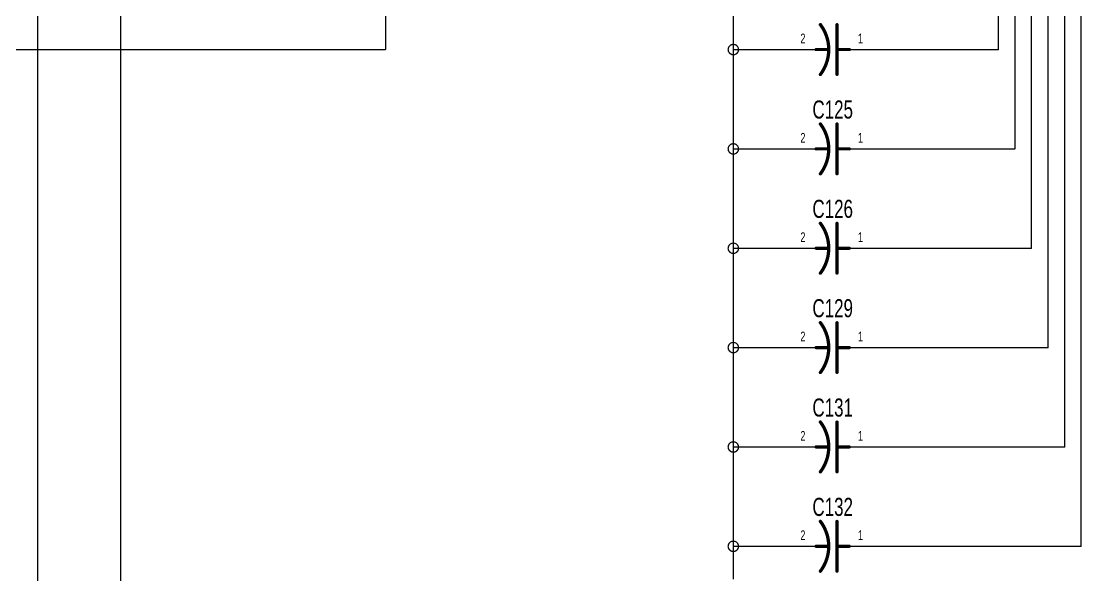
# Model space of a CAD drawing. Extents: x 0 to 23.8, y -0.1 to 21.2.
# Drawn here: x 6.6 to 9.802, y 10.77 to 12.445 of the extents above; entities that cross this region are included whole.
import ezdxf
from ezdxf.enums import TextEntityAlignment as Align

# ---------------------------------------------------------------- set-up
doc = ezdxf.new("R2010")
doc.units = 0
for name, color, linetype in [('Element', 253, 'CONTINUOUS'), ('Net', 50, 'CONTINUOUS'), ('Pin', 50, 'CONTINUOUS')]:
    doc.layers.add(name, color=color, linetype=linetype)

msp = doc.modelspace()

# ---------------------------------------------------------------- linework, layer by layer
at = {"layer": 'Element', "linetype": 'CONTINUOUS'}
for points, const_width in [([(9.0128, 12.2838), (9.0175, 12.2904), (9.0217, 12.2973), (9.0255, 12.3045), (9.0287, 12.3118), (9.0315, 12.3194), (9.0339, 12.3271), (9.0357, 12.335), (9.037, 12.343), (9.0377, 12.351), (9.038, 12.3591), (9.0377, 12.3671), (9.037, 12.3752), (9.0357, 12.3831), (9.0339, 12.391), (9.0315, 12.3987), (9.0287, 12.4063), (9.0254, 12.4137), (9.0217, 12.4208), (9.0175, 12.4277), (9.0128, 12.4343)], 0.01), ([(9.063, 12.4341), (9.063, 12.2841)], 0.0098), ([(9.038, 12.3591), (9, 12.3591)], 0.0098), ([(9.1, 12.3591), (9.063, 12.3591)], 0.0098), ([(9.0128, 11.9838), (9.0175, 11.9904), (9.0217, 11.9973), (9.0255, 12.0045), (9.0287, 12.0118), (9.0315, 12.0194), (9.0339, 12.0271), (9.0357, 12.035), (9.037, 12.043), (9.0377, 12.051), (9.038, 12.0591), (9.0377, 12.0671), (9.037, 12.0752), (9.0357, 12.0831), (9.0339, 12.091), (9.0315, 12.0987), (9.0287, 12.1063), (9.0254, 12.1137), (9.0217, 12.1208), (9.0175, 12.1277), (9.0128, 12.1343)], 0.01), ([(9.063, 12.1341), (9.063, 11.9841)], 0.0098), ([(9.038, 12.0591), (9, 12.0591)], 0.0098), ([(9.1, 12.0591), (9.063, 12.0591)], 0.0098), ([(9.0128, 11.6838), (9.0175, 11.6904), (9.0217, 11.6973), (9.0255, 11.7045), (9.0287, 11.7118), (9.0315, 11.7194), (9.0339, 11.7271), (9.0357, 11.735), (9.037, 11.743), (9.0377, 11.751), (9.038, 11.7591), (9.0377, 11.7671), (9.037, 11.7752), (9.0357, 11.7831), (9.0339, 11.791), (9.0315, 11.7987), (9.0287, 11.8063), (9.0254, 11.8137), (9.0217, 11.8208), (9.0175, 11.8277), (9.0128, 11.8343)], 0.01), ([(9.063, 11.8341), (9.063, 11.6841)], 0.0098), ([(9.038, 11.7591), (9, 11.7591)], 0.0098), ([(9.1, 11.7591), (9.063, 11.7591)], 0.0098), ([(9.0128, 11.3838), (9.0175, 11.3904), (9.0217, 11.3973), (9.0255, 11.4045), (9.0287, 11.4118), (9.0315, 11.4194), (9.0339, 11.4271), (9.0357, 11.435), (9.037, 11.443), (9.0377, 11.451), (9.038, 11.4591), (9.0377, 11.4671), (9.037, 11.4752), (9.0357, 11.4831), (9.0339, 11.491), (9.0315, 11.4987), (9.0287, 11.5063), (9.0254, 11.5137), (9.0217, 11.5208), (9.0175, 11.5277), (9.0128, 11.5343)], 0.01), ([(9.063, 11.5341), (9.063, 11.3841)], 0.0098), ([(9.038, 11.4591), (9, 11.4591)], 0.0098), ([(9.1, 11.4591), (9.063, 11.4591)], 0.0098), ([(9.0128, 11.0838), (9.0175, 11.0904), (9.0217, 11.0973), (9.0255, 11.1045), (9.0287, 11.1118), (9.0315, 11.1194), (9.0339, 11.1271), (9.0357, 11.135), (9.037, 11.143), (9.0377, 11.151), (9.038, 11.1591), (9.0377, 11.1671), (9.037, 11.1752), (9.0357, 11.1831), (9.0339, 11.191), (9.0315, 11.1987), (9.0287, 11.2063), (9.0254, 11.2137), (9.0217, 11.2208), (9.0175, 11.2277), (9.0128, 11.2343)], 0.01), ([(9.063, 11.2341), (9.063, 11.0841)], 0.0098), ([(9.038, 11.1591), (9, 11.1591)], 0.0098), ([(9.1, 11.1591), (9.063, 11.1591)], 0.0098), ([(9.0128, 10.7838), (9.0175, 10.7904), (9.0217, 10.7973), (9.0255, 10.8045), (9.0287, 10.8118), (9.0315, 10.8194), (9.0339, 10.8271), (9.0357, 10.835), (9.037, 10.843), (9.0377, 10.851), (9.038, 10.8591), (9.0377, 10.8671), (9.037, 10.8752), (9.0357, 10.8831), (9.0339, 10.891), (9.0315, 10.8987), (9.0287, 10.9063), (9.0254, 10.9137), (9.0217, 10.9208), (9.0175, 10.9277), (9.0128, 10.9343)], 0.01), ([(9.063, 10.9341), (9.063, 10.7841)], 0.0098), ([(9.038, 10.8591), (9, 10.8591)], 0.0098), ([(9.1, 10.8591), (9.063, 10.8591)], 0.0098)]:
    msp.add_lwpolyline(points, dxfattribs=dict(at, const_width=const_width))
for points, const_width in [([(9.0103, 12.4343, 1), (9.0153, 12.4343, 1), (9.0103, 12.4343, 1)], 0.005), ([(9.0605, 12.4341, 1), (9.0655, 12.4341, 1), (9.0605, 12.4341, 1)], 0.0049), ([(8.9975, 12.3591, 1), (9.0025, 12.3591, 1), (8.9975, 12.3591, 1)], 0.0049), ([(9.0355, 12.3591, 1), (9.0405, 12.3591, 1), (9.0355, 12.3591, 1)], 0.0049), ([(9.0605, 12.3591, 1), (9.0655, 12.3591, 1), (9.0605, 12.3591, 1)], 0.0049), ([(9.0975, 12.3591, 1), (9.1025, 12.3591, 1), (9.0975, 12.3591, 1)], 0.0049), ([(9.0103, 12.2838, 1), (9.0153, 12.2838, 1), (9.0103, 12.2838, 1)], 0.005), ([(9.0605, 12.2841, 1), (9.0655, 12.2841, 1), (9.0605, 12.2841, 1)], 0.0049), ([(9.0103, 12.1343, 1), (9.0153, 12.1343, 1), (9.0103, 12.1343, 1)], 0.005), ([(9.0605, 12.1341, 1), (9.0655, 12.1341, 1), (9.0605, 12.1341, 1)], 0.0049), ([(8.9975, 12.0591, 1), (9.0025, 12.0591, 1), (8.9975, 12.0591, 1)], 0.0049), ([(9.0355, 12.0591, 1), (9.0405, 12.0591, 1), (9.0355, 12.0591, 1)], 0.0049), ([(9.0605, 12.0591, 1), (9.0655, 12.0591, 1), (9.0605, 12.0591, 1)], 0.0049), ([(9.0975, 12.0591, 1), (9.1025, 12.0591, 1), (9.0975, 12.0591, 1)], 0.0049), ([(9.0103, 11.9838, 1), (9.0153, 11.9838, 1), (9.0103, 11.9838, 1)], 0.005), ([(9.0605, 11.9841, 1), (9.0655, 11.9841, 1), (9.0605, 11.9841, 1)], 0.0049), ([(9.0103, 11.8343, 1), (9.0153, 11.8343, 1), (9.0103, 11.8343, 1)], 0.005), ([(9.0605, 11.8341, 1), (9.0655, 11.8341, 1), (9.0605, 11.8341, 1)], 0.0049), ([(8.9975, 11.7591, 1), (9.0025, 11.7591, 1), (8.9975, 11.7591, 1)], 0.0049), ([(9.0355, 11.7591, 1), (9.0405, 11.7591, 1), (9.0355, 11.7591, 1)], 0.0049), ([(9.0605, 11.7591, 1), (9.0655, 11.7591, 1), (9.0605, 11.7591, 1)], 0.0049), ([(9.0975, 11.7591, 1), (9.1025, 11.7591, 1), (9.0975, 11.7591, 1)], 0.0049), ([(9.0103, 11.6838, 1), (9.0153, 11.6838, 1), (9.0103, 11.6838, 1)], 0.005), ([(9.0605, 11.6841, 1), (9.0655, 11.6841, 1), (9.0605, 11.6841, 1)], 0.0049), ([(9.0103, 11.5343, 1), (9.0153, 11.5343, 1), (9.0103, 11.5343, 1)], 0.005), ([(9.0605, 11.5341, 1), (9.0655, 11.5341, 1), (9.0605, 11.5341, 1)], 0.0049), ([(8.9975, 11.4591, 1), (9.0025, 11.4591, 1), (8.9975, 11.4591, 1)], 0.0049), ([(9.0355, 11.4591, 1), (9.0405, 11.4591, 1), (9.0355, 11.4591, 1)], 0.0049), ([(9.0605, 11.4591, 1), (9.0655, 11.4591, 1), (9.0605, 11.4591, 1)], 0.0049), ([(9.0975, 11.4591, 1), (9.1025, 11.4591, 1), (9.0975, 11.4591, 1)], 0.0049), ([(9.0103, 11.3838, 1), (9.0153, 11.3838, 1), (9.0103, 11.3838, 1)], 0.005), ([(9.0605, 11.3841, 1), (9.0655, 11.3841, 1), (9.0605, 11.3841, 1)], 0.0049), ([(9.0103, 11.2343, 1), (9.0153, 11.2343, 1), (9.0103, 11.2343, 1)], 0.005), ([(9.0605, 11.2341, 1), (9.0655, 11.2341, 1), (9.0605, 11.2341, 1)], 0.0049), ([(8.9975, 11.1591, 1), (9.0025, 11.1591, 1), (8.9975, 11.1591, 1)], 0.0049), ([(9.0355, 11.1591, 1), (9.0405, 11.1591, 1), (9.0355, 11.1591, 1)], 0.0049), ([(9.0605, 11.1591, 1), (9.0655, 11.1591, 1), (9.0605, 11.1591, 1)], 0.0049), ([(9.0975, 11.1591, 1), (9.1025, 11.1591, 1), (9.0975, 11.1591, 1)], 0.0049), ([(9.0103, 11.0838, 1), (9.0153, 11.0838, 1), (9.0103, 11.0838, 1)], 0.005), ([(9.0605, 11.0841, 1), (9.0655, 11.0841, 1), (9.0605, 11.0841, 1)], 0.0049), ([(9.0103, 10.9343, 1), (9.0153, 10.9343, 1), (9.0103, 10.9343, 1)], 0.005), ([(9.0605, 10.9341, 1), (9.0655, 10.9341, 1), (9.0605, 10.9341, 1)], 0.0049), ([(8.9975, 10.8591, 1), (9.0025, 10.8591, 1), (8.9975, 10.8591, 1)], 0.0049), ([(9.0355, 10.8591, 1), (9.0405, 10.8591, 1), (9.0355, 10.8591, 1)], 0.0049), ([(9.0605, 10.8591, 1), (9.0655, 10.8591, 1), (9.0605, 10.8591, 1)], 0.0049), ([(9.0975, 10.8591, 1), (9.1025, 10.8591, 1), (9.0975, 10.8591, 1)], 0.0049), ([(9.0103, 10.7838, 1), (9.0153, 10.7838, 1), (9.0103, 10.7838, 1)], 0.005), ([(9.0605, 10.7841, 1), (9.0655, 10.7841, 1), (9.0605, 10.7841, 1)], 0.0049)]:
    msp.add_lwpolyline(points, format="xyb", dxfattribs=dict(at, const_width=const_width))
at = {"layer": 'Net', "linetype": 'CONTINUOUS', "const_width": 0.0039}
for points in [[(7.7, 12.3591), (7.7, 15.0091)], [(9.8, 15.0091), (9.8, 10.8591)], [(9.75, 11.1591), (9.75, 14.7591)], [(9.7, 14.5091), (9.7, 11.4591)], [(9.65, 11.7591), (9.65, 14.2591)], [(9.6, 14.0091), (9.6, 12.0591)], [(9.55, 13.7591), (9.55, 12.3591)], [(6.9, 10.1091), (6.9, 13.2591)], [(6.65, 8.8091), (6.65, 13.0591)], [(8.75, 12.9591), (8.75, 10.8591)], [(5.95, 12.3591), (7.7, 12.3591)], [(8.7343, 12.3591), (8.735, 12.3542), (8.7373, 12.3498), (8.7407, 12.3463), (8.7451, 12.3441), (8.75, 12.3433), (8.7549, 12.3441), (8.7593, 12.3463), (8.7627, 12.3498), (8.765, 12.3542), (8.7657, 12.3591), (8.765, 12.3639), (8.7627, 12.3683), (8.7593, 12.3718), (8.7549, 12.374), (8.75, 12.3748), (8.7451, 12.374), (8.7407, 12.3718), (8.7373, 12.3683), (8.735, 12.3639), (8.7343, 12.3591)], [(8.75, 12.3591), (8.85, 12.3591)], [(9.55, 12.3591), (9.25, 12.3591)], [(8.7343, 12.0591), (8.735, 12.0542), (8.7373, 12.0498), (8.7407, 12.0463), (8.7451, 12.0441), (8.75, 12.0433), (8.7549, 12.0441), (8.7593, 12.0463), (8.7627, 12.0498), (8.765, 12.0542), (8.7657, 12.0591), (8.765, 12.0639), (8.7627, 12.0683), (8.7593, 12.0718), (8.7549, 12.074), (8.75, 12.0748), (8.7451, 12.074), (8.7407, 12.0718), (8.7373, 12.0683), (8.735, 12.0639), (8.7343, 12.0591)], [(8.85, 12.0591), (8.75, 12.0591)], [(9.6, 12.0591), (9.25, 12.0591)], [(8.7343, 11.7591), (8.735, 11.7542), (8.7373, 11.7498), (8.7407, 11.7463), (8.7451, 11.7441), (8.75, 11.7433), (8.7549, 11.7441), (8.7593, 11.7463), (8.7627, 11.7498), (8.765, 11.7542), (8.7657, 11.7591), (8.765, 11.7639), (8.7627, 11.7683), (8.7593, 11.7718), (8.7549, 11.774), (8.75, 11.7748), (8.7451, 11.774), (8.7407, 11.7718), (8.7373, 11.7683), (8.735, 11.7639), (8.7343, 11.7591)], [(8.85, 11.7591), (8.75, 11.7591)], [(9.25, 11.7591), (9.65, 11.7591)], [(8.7343, 11.4591), (8.735, 11.4542), (8.7373, 11.4498), (8.7407, 11.4463), (8.7451, 11.4441), (8.75, 11.4433), (8.7549, 11.4441), (8.7593, 11.4463), (8.7627, 11.4498), (8.765, 11.4542), (8.7657, 11.4591), (8.765, 11.4639), (8.7627, 11.4683), (8.7593, 11.4718), (8.7549, 11.474), (8.75, 11.4748), (8.7451, 11.474), (8.7407, 11.4718), (8.7373, 11.4683), (8.735, 11.4639), (8.7343, 11.4591)], [(8.85, 11.4591), (8.75, 11.4591)], [(9.7, 11.4591), (9.25, 11.4591)], [(8.7343, 11.1591), (8.735, 11.1542), (8.7373, 11.1498), (8.7407, 11.1463), (8.7451, 11.1441), (8.75, 11.1433), (8.7549, 11.1441), (8.7593, 11.1463), (8.7627, 11.1498), (8.765, 11.1542), (8.7657, 11.1591), (8.765, 11.1639), (8.7627, 11.1683), (8.7593, 11.1718), (8.7549, 11.174), (8.75, 11.1748), (8.7451, 11.174), (8.7407, 11.1718), (8.7373, 11.1683), (8.735, 11.1639), (8.7343, 11.1591)], [(8.85, 11.1591), (8.75, 11.1591)], [(9.25, 11.1591), (9.75, 11.1591)], [(8.7343, 10.8591), (8.735, 10.8542), (8.7373, 10.8498), (8.7407, 10.8463), (8.7451, 10.8441), (8.75, 10.8433), (8.7549, 10.8441), (8.7593, 10.8463), (8.7627, 10.8498), (8.765, 10.8542), (8.7657, 10.8591), (8.765, 10.8639), (8.7627, 10.8683), (8.7593, 10.8718), (8.7549, 10.874), (8.75, 10.8748), (8.7451, 10.874), (8.7407, 10.8718), (8.7373, 10.8683), (8.735, 10.8639), (8.7343, 10.8591)], [(8.75, 10.8591), (8.85, 10.8591)], [(8.75, 10.7591), (8.75, 10.8591)], [(8.75, 10.8591), (8.75, 10.8591)], [(9.8, 10.8591), (9.25, 10.8591)]]:
    msp.add_lwpolyline(points, dxfattribs=at)
at = {"layer": 'Net', "linetype": 'CONTINUOUS', "const_width": 0.002}
for points in [[(7.699, 12.3591, 1), (7.701, 12.3591, 1), (7.699, 12.3591, 1)], [(7.699, 12.3591, 1), (7.701, 12.3591, 1), (7.699, 12.3591, 1)], [(8.7333, 12.3591, 1), (8.7352, 12.3591, 1), (8.7333, 12.3591, 1)], [(8.749, 12.3591, 1), (8.751, 12.3591, 1), (8.749, 12.3591, 1)], [(8.849, 12.3591, 1), (8.851, 12.3591, 1), (8.849, 12.3591, 1)], [(9.249, 12.3591, 1), (9.251, 12.3591, 1), (9.249, 12.3591, 1)], [(9.549, 12.3591, 1), (9.551, 12.3591, 1), (9.549, 12.3591, 1)], [(9.549, 12.3591, 1), (9.551, 12.3591, 1), (9.549, 12.3591, 1)], [(8.7333, 12.0591, 1), (8.7352, 12.0591, 1), (8.7333, 12.0591, 1)], [(8.749, 12.0591, 1), (8.751, 12.0591, 1), (8.749, 12.0591, 1)], [(8.849, 12.0591, 1), (8.851, 12.0591, 1), (8.849, 12.0591, 1)], [(9.249, 12.0591, 1), (9.251, 12.0591, 1), (9.249, 12.0591, 1)], [(9.599, 12.0591, 1), (9.601, 12.0591, 1), (9.599, 12.0591, 1)], [(9.599, 12.0591, 1), (9.601, 12.0591, 1), (9.599, 12.0591, 1)], [(8.7333, 11.7591, 1), (8.7352, 11.7591, 1), (8.7333, 11.7591, 1)], [(8.749, 11.7591, 1), (8.751, 11.7591, 1), (8.749, 11.7591, 1)], [(8.849, 11.7591, 1), (8.851, 11.7591, 1), (8.849, 11.7591, 1)], [(9.249, 11.7591, 1), (9.251, 11.7591, 1), (9.249, 11.7591, 1)], [(9.649, 11.7591, 1), (9.651, 11.7591, 1), (9.649, 11.7591, 1)], [(9.649, 11.7591, 1), (9.651, 11.7591, 1), (9.649, 11.7591, 1)], [(8.7333, 11.4591, 1), (8.7352, 11.4591, 1), (8.7333, 11.4591, 1)], [(8.749, 11.4591, 1), (8.751, 11.4591, 1), (8.749, 11.4591, 1)], [(8.849, 11.4591, 1), (8.851, 11.4591, 1), (8.849, 11.4591, 1)], [(9.249, 11.4591, 1), (9.251, 11.4591, 1), (9.249, 11.4591, 1)], [(9.699, 11.4591, 1), (9.701, 11.4591, 1), (9.699, 11.4591, 1)], [(9.699, 11.4591, 1), (9.701, 11.4591, 1), (9.699, 11.4591, 1)], [(8.7333, 11.1591, 1), (8.7352, 11.1591, 1), (8.7333, 11.1591, 1)], [(8.749, 11.1591, 1), (8.751, 11.1591, 1), (8.749, 11.1591, 1)], [(8.849, 11.1591, 1), (8.851, 11.1591, 1), (8.849, 11.1591, 1)], [(9.249, 11.1591, 1), (9.251, 11.1591, 1), (9.249, 11.1591, 1)], [(9.749, 11.1591, 1), (9.751, 11.1591, 1), (9.749, 11.1591, 1)], [(9.749, 11.1591, 1), (9.751, 11.1591, 1), (9.749, 11.1591, 1)], [(8.7333, 10.8591, 1), (8.7352, 10.8591, 1), (8.7333, 10.8591, 1)], [(8.749, 10.8591, 1), (8.751, 10.8591, 1), (8.749, 10.8591, 1)], [(8.749, 10.8591, 1), (8.751, 10.8591, 1), (8.749, 10.8591, 1)], [(8.749, 10.8591, 1), (8.751, 10.8591, 1), (8.749, 10.8591, 1)], [(8.749, 10.8591, 1), (8.751, 10.8591, 1), (8.749, 10.8591, 1)], [(8.849, 10.8591, 1), (8.851, 10.8591, 1), (8.849, 10.8591, 1)], [(9.249, 10.8591, 1), (9.251, 10.8591, 1), (9.249, 10.8591, 1)], [(9.799, 10.8591, 1), (9.801, 10.8591, 1), (9.799, 10.8591, 1)], [(9.799, 10.8591, 1), (9.801, 10.8591, 1), (9.799, 10.8591, 1)]]:
    msp.add_lwpolyline(points, format="xyb", dxfattribs=at)
at = {"layer": 'Pin', "linetype": 'CONTINUOUS', "const_width": 0.0039}
for points in [[(9, 12.3591), (8.85, 12.3591)], [(9.1, 12.3591), (9.25, 12.3591)], [(9, 12.0591), (8.85, 12.0591)], [(9.1, 12.0591), (9.25, 12.0591)], [(9, 11.7591), (8.85, 11.7591)], [(9.1, 11.7591), (9.25, 11.7591)], [(9, 11.4591), (8.85, 11.4591)], [(9.1, 11.4591), (9.25, 11.4591)], [(9, 11.1591), (8.85, 11.1591)], [(9.1, 11.1591), (9.25, 11.1591)], [(9, 10.8591), (8.85, 10.8591)], [(9.1, 10.8591), (9.25, 10.8591)]]:
    msp.add_lwpolyline(points, dxfattribs=at)
at = {"layer": 'Pin', "linetype": 'CONTINUOUS', "const_width": 0.002}
for points in [[(8.849, 12.3591, 1), (8.851, 12.3591, 1), (8.849, 12.3591, 1)], [(8.999, 12.3591, 1), (9.001, 12.3591, 1), (8.999, 12.3591, 1)], [(9.099, 12.3591, 1), (9.101, 12.3591, 1), (9.099, 12.3591, 1)], [(9.249, 12.3591, 1), (9.251, 12.3591, 1), (9.249, 12.3591, 1)], [(8.849, 12.0591, 1), (8.851, 12.0591, 1), (8.849, 12.0591, 1)], [(8.999, 12.0591, 1), (9.001, 12.0591, 1), (8.999, 12.0591, 1)], [(9.099, 12.0591, 1), (9.101, 12.0591, 1), (9.099, 12.0591, 1)], [(9.249, 12.0591, 1), (9.251, 12.0591, 1), (9.249, 12.0591, 1)], [(8.849, 11.7591, 1), (8.851, 11.7591, 1), (8.849, 11.7591, 1)], [(8.999, 11.7591, 1), (9.001, 11.7591, 1), (8.999, 11.7591, 1)], [(9.099, 11.7591, 1), (9.101, 11.7591, 1), (9.099, 11.7591, 1)], [(9.249, 11.7591, 1), (9.251, 11.7591, 1), (9.249, 11.7591, 1)], [(8.849, 11.4591, 1), (8.851, 11.4591, 1), (8.849, 11.4591, 1)], [(8.999, 11.4591, 1), (9.001, 11.4591, 1), (8.999, 11.4591, 1)], [(9.099, 11.4591, 1), (9.101, 11.4591, 1), (9.099, 11.4591, 1)], [(9.249, 11.4591, 1), (9.251, 11.4591, 1), (9.249, 11.4591, 1)], [(8.849, 11.1591, 1), (8.851, 11.1591, 1), (8.849, 11.1591, 1)], [(8.999, 11.1591, 1), (9.001, 11.1591, 1), (8.999, 11.1591, 1)], [(9.099, 11.1591, 1), (9.101, 11.1591, 1), (9.099, 11.1591, 1)], [(9.249, 11.1591, 1), (9.251, 11.1591, 1), (9.249, 11.1591, 1)], [(8.849, 10.8591, 1), (8.851, 10.8591, 1), (8.849, 10.8591, 1)], [(8.999, 10.8591, 1), (9.001, 10.8591, 1), (8.999, 10.8591, 1)], [(9.099, 10.8591, 1), (9.101, 10.8591, 1), (9.099, 10.8591, 1)], [(9.249, 10.8591, 1), (9.251, 10.8591, 1), (9.249, 10.8591, 1)]]:
    msp.add_lwpolyline(points, format="xyb", dxfattribs=at)

# ---------------------------------------------------------------- texts
at = {"layer": 'Element', "width": 0.7}
for s, p in [('C125', (9.05, 12.1343)), ('C126', (9.05, 11.8343)), ('C129', (9.05, 11.5343)), ('C131', (9.05, 11.2343)), ('C132', (9.05, 10.9343))]:
    msp.add_text(s, height=0.0547, dxfattribs=at).set_placement(p, align=Align.BOTTOM_CENTER)
at = {"layer": 'Pin', "width": 0.7}
for s, p in [('2', (8.9524, 12.4072)), ('1', (9.1262, 12.4072)), ('2', (8.9524, 12.1072)), ('1', (9.1262, 12.1072)), ('2', (8.9524, 11.8072)), ('1', (9.1262, 11.8072)), ('2', (8.9524, 11.5072)), ('1', (9.1262, 11.5072)), ('2', (8.9524, 11.2072)), ('1', (9.1262, 11.2072)), ('2', (8.9524, 10.9072)), ('1', (9.1262, 10.9072))]:
    msp.add_text(s, height=0.0292, dxfattribs=at).set_placement(p, align=Align.TOP_LEFT)

doc.saveas('drawing.dxf')
